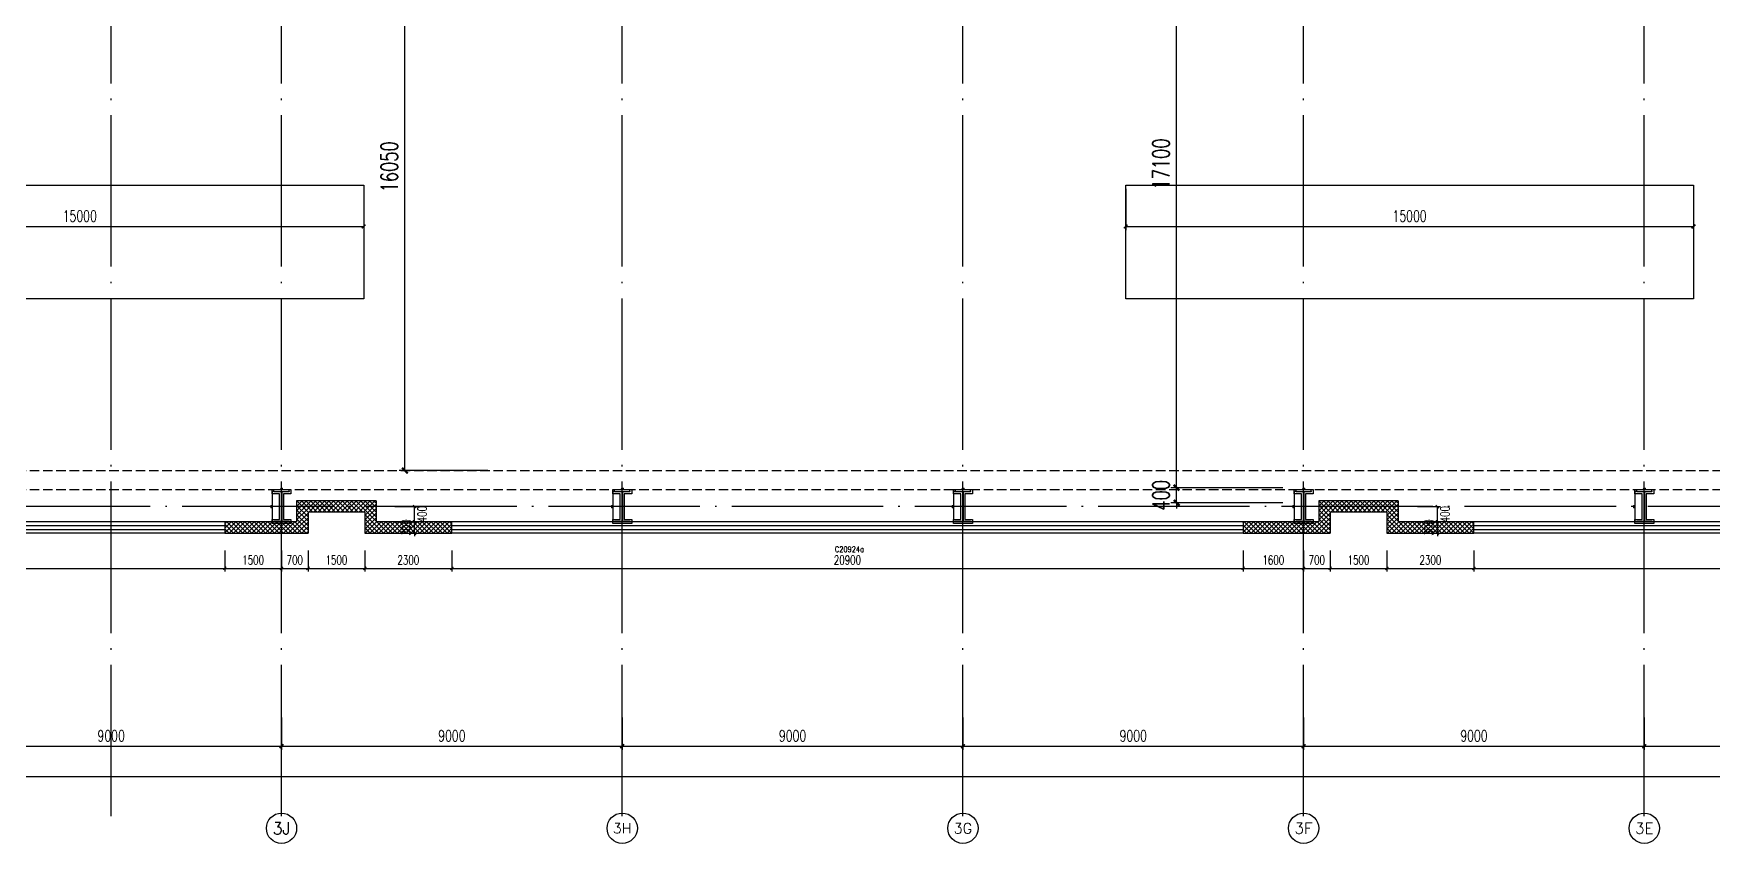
# Model space of a CAD drawing. Extents: x -1313754 to 847533, y 489853 to 941203.
# Drawn here: x -707404 to -663054, y 540024 to 561415 of the extents above; entities that cross this region are included whole.
import ezdxf
from ezdxf.enums import TextEntityAlignment as Align

# ---------------------------------------------------------------- set-up
doc = ezdxf.new("R2010")
doc.units = 0
doc.header["$LTSCALE"] = 1000
doc.header["$MEASUREMENT"] = 0
doc.linetypes.add('DASH', pattern=[0.35, 0.25, -0.1])
doc.linetypes.add('DOTE', pattern=[2.42, 2, -0.2, 0.02, -0.2])
doc.layers.get('Defpoints').update_dxf_attribs({"color": 210})
for name, color, linetype in [('A-AXIS-D', 1, 'Continuous'), ('A-AXIS-DOTE', 14, 'DOTE'), ('A-AXIS-DP', 126, 'Continuous'), ('A-HATCH-2', 251, 'Continuous'), ('A-SFCE', 30, 'Continuous'), ('A-WINDOW', 140, 'Continuous'), ('AS-COLN', 6, 'Continuous'), ('AS-WALL', 40, 'Continuous'), ('PUB_HATCH', 8, 'Continuous'), ('PUB_TEXT', 7, 'Continuous'), ('建-窗', 4, 'Continuous'), ('建-门窗编号', 7, 'Continuous')]:
    doc.layers.add(name, color=color, linetype=linetype)
doc.styles.add('_TCH_AXIS', font='COMPLEX', dxfattribs={"bigfont": 'GBCBIG'})
doc.styles.add('_TCH_DIM_T3', font='SIMPLEX', dxfattribs={"width": 0.705882, "bigfont": 'GBCBIG'})
doc.styles.add('A-WIN-LABEL', font='SIMPLEX', dxfattribs={"bigfont": 'GBCBIG'})
doc.dimstyles.new('_TCH_ARCH&&10', dxfattribs={"dimtxt": 29.75, "dimasz": 10, "dimexe": 10, "dimexo": 10, "dimgap": 12.625, "dimtad": 1, "dimdec": 0, "dimzin": 0, "dimdsep": 46, "dimtxsty": '_TCH_DIM_T3', "dimblk": 'ARCHTICK', "dimcen": 0.09, "dimclrt": 7, "dimazin": 2, "dimtfac": 1, "dimtdec": 0, "dimtix": 1, "dimtmove": 2, "dimatfit": 3, "dimfxl": 0, "dimtolj": 1, "dimtzin": 0, "dimarcsym": 0})
doc.dimstyles.new('_TCH_ARCH&&100', dxfattribs={"dimtxt": 297.5, "dimasz": 100, "dimexe": 100, "dimexo": 100, "dimgap": 126.25, "dimtad": 1, "dimdec": 0, "dimzin": 0, "dimdsep": 46, "dimtxsty": '_TCH_DIM_T3', "dimblk": 'ARCHTICK', "dimcen": 0.09, "dimclrt": 7, "dimazin": 2, "dimtfac": 1, "dimtdec": 0, "dimtix": 1, "dimtmove": 2, "dimatfit": 3, "dimfxl": 0, "dimtolj": 1, "dimtzin": 0, "dimarcsym": 0})
doc.dimstyles.new('_TCH_ARCH&&150', dxfattribs={"dimtxt": 446.25, "dimasz": 150, "dimexe": 150, "dimexo": 150, "dimgap": 189.375, "dimtad": 1, "dimdec": 0, "dimzin": 0, "dimdsep": 46, "dimtxsty": '_TCH_DIM_T3', "dimblk": 'ARCHTICK', "dimcen": 0.09, "dimclrt": 7, "dimazin": 2, "dimtfac": 1, "dimtdec": 0, "dimtix": 1, "dimtmove": 2, "dimatfit": 3, "dimfxl": 0, "dimtolj": 1, "dimtzin": 0, "dimarcsym": 0})
doc.dimstyles.new('_TCH_ARCH&&80', dxfattribs={"dimtxt": 238, "dimasz": 80, "dimexe": 80, "dimexo": 80, "dimgap": 101, "dimtad": 1, "dimdec": 0, "dimzin": 0, "dimdsep": 46, "dimtxsty": '_TCH_DIM_T3', "dimblk": 'ARCHTICK', "dimcen": 0.09, "dimclrt": 7, "dimazin": 2, "dimtfac": 1, "dimtdec": 0, "dimtix": 1, "dimtmove": 2, "dimatfit": 3, "dimfxl": 0, "dimtolj": 1, "dimtzin": 0, "dimarcsym": 0})
pattern_1 = [(45, (60, 0), (-60.000061, 60.000061), []), (135, (60, 0), (-60.000061, -60.000061), [])]

# ---------------------------------------------------------------- blocks, each defined once
blk = doc.blocks.new('_ArchTick')
at = {"color": 0, "linetype": 'ByBlock', "const_width": 0.4}
blk.add_lwpolyline([(-0.5, -0.5), (0.5, 0.5)], dxfattribs=at)
blk = doc.blocks.new('*D1274')
at = {"layer": 'A-AXIS-D', "color": 0, "lineweight": -2}
for p, q in [((10882, -261470), (10882, -262328)), ((19882, -261470), (19882, -262328)), ((10882, -262228), (19882, -262228))]:
    blk.add_line(p, q, dxfattribs=at)
at = {"layer": 'Defpoints', "color": 0}
for p in [(10882, -261370), (19882, -261370), (19882, -262228)]:
    blk.add_point(p, dxfattribs=at)
at = {"layer": 'A-AXIS-D', "color": 0, "lineweight": -2, "xscale": 100, "yscale": 100, "zscale": 100, "rotation": 180}
blk.add_blockref('_ArchTick', (10882, -262228), dxfattribs=at)
at = {"layer": 'A-AXIS-D', "color": 0, "lineweight": -2, "xscale": 100, "yscale": 100, "zscale": 100}
blk.add_blockref('_ArchTick', (19882, -262228), dxfattribs=at)
at = {"layer": 'A-AXIS-D', "color": 7, "insert": (15382, -261953), "char_height": 297.5, "attachment_point": 5, "style": '_TCH_DIM_T3'}
blk.add_mtext('\\A1;9000', dxfattribs=at)
blk = doc.blocks.new('*D1275')
at = {"layer": 'A-AXIS-D', "color": 0, "lineweight": -2}
for p, q in [((19882, -261470), (19882, -262328)), ((28882, -261470), (28882, -262328)), ((19882, -262228), (28882, -262228))]:
    blk.add_line(p, q, dxfattribs=at)
at = {"layer": 'Defpoints', "color": 0}
for p in [(19882, -261370), (28882, -261370), (28882, -262228)]:
    blk.add_point(p, dxfattribs=at)
at = {"layer": 'A-AXIS-D', "color": 0, "lineweight": -2, "xscale": 100, "yscale": 100, "zscale": 100, "rotation": 180}
blk.add_blockref('_ArchTick', (19882, -262228), dxfattribs=at)
at = {"layer": 'A-AXIS-D', "color": 0, "lineweight": -2, "xscale": 100, "yscale": 100, "zscale": 100}
blk.add_blockref('_ArchTick', (28882, -262228), dxfattribs=at)
at = {"layer": 'A-AXIS-D', "color": 7, "insert": (24382, -261953), "char_height": 297.5, "attachment_point": 5, "style": '_TCH_DIM_T3'}
blk.add_mtext('\\A1;9000', dxfattribs=at)
blk = doc.blocks.new('*D1276')
at = {"layer": 'A-AXIS-D', "color": 0, "lineweight": -2}
for p, q in [((28882, -261470), (28882, -262328)), ((37882, -261470), (37882, -262328)), ((28882, -262228), (37882, -262228))]:
    blk.add_line(p, q, dxfattribs=at)
at = {"layer": 'Defpoints', "color": 0}
for p in [(28882, -261370), (37882, -261370), (37882, -262228)]:
    blk.add_point(p, dxfattribs=at)
at = {"layer": 'A-AXIS-D', "color": 0, "lineweight": -2, "xscale": 100, "yscale": 100, "zscale": 100, "rotation": 180}
blk.add_blockref('_ArchTick', (28882, -262228), dxfattribs=at)
at = {"layer": 'A-AXIS-D', "color": 0, "lineweight": -2, "xscale": 100, "yscale": 100, "zscale": 100}
blk.add_blockref('_ArchTick', (37882, -262228), dxfattribs=at)
at = {"layer": 'A-AXIS-D', "color": 7, "insert": (33382, -261953), "char_height": 297.5, "attachment_point": 5, "style": '_TCH_DIM_T3'}
blk.add_mtext('\\A1;9000', dxfattribs=at)
blk = doc.blocks.new('*D1277')
at = {"layer": 'A-AXIS-D', "color": 0, "lineweight": -2}
for p, q in [((37882, -261470), (37882, -262328)), ((46882, -261470), (46882, -262328)), ((37882, -262228), (46882, -262228))]:
    blk.add_line(p, q, dxfattribs=at)
at = {"layer": 'Defpoints', "color": 0}
for p in [(37882, -261370), (46882, -261370), (46882, -262228)]:
    blk.add_point(p, dxfattribs=at)
at = {"layer": 'A-AXIS-D', "color": 0, "lineweight": -2, "xscale": 100, "yscale": 100, "zscale": 100, "rotation": 180}
blk.add_blockref('_ArchTick', (37882, -262228), dxfattribs=at)
at = {"layer": 'A-AXIS-D', "color": 0, "lineweight": -2, "xscale": 100, "yscale": 100, "zscale": 100}
blk.add_blockref('_ArchTick', (46882, -262228), dxfattribs=at)
at = {"layer": 'A-AXIS-D', "color": 7, "insert": (42382, -261953), "char_height": 297.5, "attachment_point": 5, "style": '_TCH_DIM_T3'}
blk.add_mtext('\\A1;9000', dxfattribs=at)
blk = doc.blocks.new('*D1278')
at = {"layer": 'A-AXIS-D', "color": 0, "lineweight": -2}
for p, q in [((46882, -261470), (46882, -262328)), ((55882, -261470), (55882, -262328)), ((46882, -262228), (55882, -262228))]:
    blk.add_line(p, q, dxfattribs=at)
at = {"layer": 'Defpoints', "color": 0}
for p in [(46882, -261370), (55882, -261370), (55882, -262228)]:
    blk.add_point(p, dxfattribs=at)
at = {"layer": 'A-AXIS-D', "color": 0, "lineweight": -2, "xscale": 100, "yscale": 100, "zscale": 100, "rotation": 180}
blk.add_blockref('_ArchTick', (46882, -262228), dxfattribs=at)
at = {"layer": 'A-AXIS-D', "color": 0, "lineweight": -2, "xscale": 100, "yscale": 100, "zscale": 100}
blk.add_blockref('_ArchTick', (55882, -262228), dxfattribs=at)
at = {"layer": 'A-AXIS-D', "color": 7, "insert": (51382, -261953), "char_height": 297.5, "attachment_point": 5, "style": '_TCH_DIM_T3'}
blk.add_mtext('\\A1;9000', dxfattribs=at)
blk = doc.blocks.new('*D1279')
at = {"layer": 'A-AXIS-D', "color": 0, "lineweight": -2}
for p, q in [((55882, -261470), (55882, -262328)), ((64882, -261470), (64882, -262328)), ((55882, -262228), (64882, -262228))]:
    blk.add_line(p, q, dxfattribs=at)
at = {"layer": 'Defpoints', "color": 0}
for p in [(55882, -261370), (64882, -261370), (64882, -262228)]:
    blk.add_point(p, dxfattribs=at)
at = {"layer": 'A-AXIS-D', "color": 0, "lineweight": -2, "xscale": 100, "yscale": 100, "zscale": 100, "rotation": 180}
blk.add_blockref('_ArchTick', (55882, -262228), dxfattribs=at)
at = {"layer": 'A-AXIS-D', "color": 0, "lineweight": -2, "xscale": 100, "yscale": 100, "zscale": 100}
blk.add_blockref('_ArchTick', (64882, -262228), dxfattribs=at)
at = {"layer": 'A-AXIS-D', "color": 7, "insert": (60382, -261953), "char_height": 297.5, "attachment_point": 5, "style": '_TCH_DIM_T3'}
blk.add_mtext('\\A1;9000', dxfattribs=at)
blk = doc.blocks.new('*D1408')
at = {"layer": 'A-AXIS-D', "color": 0, "lineweight": -2}
for p, q in [((-93018, -261570), (-93018, -263128)), ((92682, -261570), (92682, -263128)), ((-93018, -263028), (92682, -263028))]:
    blk.add_line(p, q, dxfattribs=at)
at = {"layer": 'Defpoints', "color": 0}
for p in [(-93018, -261470), (92682, -261470), (92682, -263028)]:
    blk.add_point(p, dxfattribs=at)
at = {"layer": 'A-AXIS-D', "color": 0, "lineweight": -2, "xscale": 100, "yscale": 100, "zscale": 100, "rotation": 180}
blk.add_blockref('_ArchTick', (-93018, -263028), dxfattribs=at)
at = {"layer": 'A-AXIS-D', "color": 0, "lineweight": -2, "xscale": 100, "yscale": 100, "zscale": 100}
blk.add_blockref('_ArchTick', (92682, -263028), dxfattribs=at)
at = {"layer": 'A-AXIS-D', "color": 7, "insert": (-168, -262753), "char_height": 297.5, "attachment_point": 5, "style": '_TCH_DIM_T3'}
blk.add_mtext('\\A1;185700', dxfattribs=at)
blk = doc.blocks.new('*D1780')
at = {"layer": 'A-WINDOW', "color": 0, "lineweight": -2}
for p, q in [((-174404, 566520), (-177359, 566520)), ((-177209, 549420), (-177209, 566520)), ((-174404, 549420), (-177359, 549420))]:
    blk.add_line(p, q, dxfattribs=at)
at = {"layer": 'Defpoints', "color": 0}
for p in [(-177209, 566520), (-174254, 566520), (-174254, 549420)]:
    blk.add_point(p, dxfattribs=at)
at = {"layer": 'A-WINDOW', "color": 0, "lineweight": -2, "xscale": 150, "yscale": 150, "zscale": 150}
for p, rotation in [((-177209, 566520), 90), ((-177209, 549420), 270)]:
    blk.add_blockref('_ArchTick', p, dxfattribs=dict(at, rotation=rotation))
at = {"layer": 'A-WINDOW', "color": 7, "insert": (-177621, 557970), "char_height": 446.2, "attachment_point": 5, "rotation": 90, "style": '_TCH_DIM_T3'}
blk.add_mtext('\\A1;17100', dxfattribs=at)
blk = doc.blocks.new('*D1781')
at = {"layer": 'A-WINDOW', "color": 0, "lineweight": -2}
for p, q in [((-177209, 549420), (-177209, 549570)), ((-174404, 549420), (-177359, 549420)), ((-177209, 549020), (-177209, 549420)), ((-174404, 549020), (-177359, 549020)), ((-177209, 549020), (-177209, 548870))]:
    blk.add_line(p, q, dxfattribs=at)
at = {"layer": 'Defpoints', "color": 0}
for p in [(-177209, 549420), (-174254, 549420), (-174254, 549020)]:
    blk.add_point(p, dxfattribs=at)
at = {"layer": 'A-WINDOW', "color": 0, "lineweight": -2, "xscale": 150, "yscale": 150, "zscale": 150}
for p, rotation in [((-177209, 549420), 270), ((-177209, 549020), 90)]:
    blk.add_blockref('_ArchTick', p, dxfattribs=dict(at, rotation=rotation))
at = {"layer": 'A-WINDOW', "color": 7, "insert": (-177621, 549220), "char_height": 446.2, "attachment_point": 5, "rotation": 90, "style": '_TCH_DIM_T3'}
blk.add_mtext('\\A1;400', dxfattribs=at)
blk = doc.blocks.new('*D1791')
at = {"layer": 'A-WINDOW', "color": 0, "lineweight": -2}
for p, q in [((-195400, 565920), (-197744, 565920)), ((-197594, 549870), (-197594, 565920)), ((-195400, 549870), (-197744, 549870))]:
    blk.add_line(p, q, dxfattribs=at)
at = {"layer": 'Defpoints', "color": 0}
for p in [(-197594, 565920), (-195250, 565920), (-195250, 549870)]:
    blk.add_point(p, dxfattribs=at)
at = {"layer": 'A-WINDOW', "color": 0, "lineweight": -2, "xscale": 150, "yscale": 150, "zscale": 150}
for p, rotation in [((-197594, 565920), 90), ((-197594, 549870), 270)]:
    blk.add_blockref('_ArchTick', p, dxfattribs=dict(at, rotation=rotation))
at = {"layer": 'A-WINDOW', "color": 7, "insert": (-198006, 557895), "char_height": 446.2, "attachment_point": 5, "rotation": 90, "style": '_TCH_DIM_T3'}
blk.add_mtext('\\A1;16050', dxfattribs=at)
blk = doc.blocks.new('*D1767')
at = {"layer": 'A-AXIS-DP', "color": 0, "lineweight": -2}
for p, q in [((-165054, 621030), (-165054, 621079)), ((-165054, 621069), (-164654, 621069)), ((-164654, 621030), (-164654, 621079))]:
    blk.add_line(p, q, dxfattribs=at)
at = {"layer": 'Defpoints', "color": 0}
for p in [(-165054, 621020), (-164654, 621069), (-164654, 621020)]:
    blk.add_point(p, dxfattribs=at)
at = {"layer": 'A-AXIS-DP', "color": 0, "lineweight": -2, "xscale": 10, "yscale": 10, "zscale": 10, "rotation": 180}
blk.add_blockref('_ArchTick', (-165054, 621069), dxfattribs=at)
at = {"layer": 'A-AXIS-DP', "color": 0, "lineweight": -2, "xscale": 10, "yscale": 10, "zscale": 10}
blk.add_blockref('_ArchTick', (-164654, 621069), dxfattribs=at)
at = {"layer": 'A-AXIS-DP', "color": 7, "insert": (-164854, 621096), "char_height": 29.8, "attachment_point": 5, "style": '_TCH_DIM_T3'}
blk.add_mtext('\\A1;400', dxfattribs=at)
blk = doc.blocks.new('*D1768')
at = {"layer": 'A-AXIS-DP', "color": 0, "lineweight": -2}
for p, q in [((-165064, 621020), (-165105, 621020)), ((-165095, 620220), (-165095, 621020)), ((-165064, 620220), (-165105, 620220))]:
    blk.add_line(p, q, dxfattribs=at)
at = {"layer": 'Defpoints', "color": 0}
for p in [(-165095, 621020), (-165054, 621020), (-165054, 620220)]:
    blk.add_point(p, dxfattribs=at)
at = {"layer": 'A-AXIS-DP', "color": 0, "lineweight": -2, "xscale": 10, "yscale": 10, "zscale": 10}
for p, rotation in [((-165095, 621020), 90), ((-165095, 620220), 270)]:
    blk.add_blockref('_ArchTick', p, dxfattribs=dict(at, rotation=rotation))
at = {"layer": 'A-AXIS-DP', "color": 7, "insert": (-165123, 620620), "char_height": 29.8, "attachment_point": 5, "rotation": 90, "style": '_TCH_DIM_T3'}
blk.add_mtext('\\A1;800', dxfattribs=at)
blk = doc.blocks.new('*D2321')
at = {"layer": 'A-AXIS-DP', "color": 0, "lineweight": -2}
for p, q in [((-144054, 715580), (-144054, 714490)), ((-129054, 715580), (-129054, 714490)), ((-144054, 714590), (-129054, 714590))]:
    blk.add_line(p, q, dxfattribs=at)
at = {"layer": 'Defpoints', "color": 0}
for p in [(-144054, 715680), (-129054, 715680), (-129054, 714590)]:
    blk.add_point(p, dxfattribs=at)
at = {"layer": 'A-AXIS-DP', "color": 0, "lineweight": -2, "xscale": 100, "yscale": 100, "zscale": 100, "rotation": 180}
blk.add_blockref('_ArchTick', (-144054, 714590), dxfattribs=at)
at = {"layer": 'A-AXIS-DP', "color": 0, "lineweight": -2, "xscale": 100, "yscale": 100, "zscale": 100}
blk.add_blockref('_ArchTick', (-129054, 714590), dxfattribs=at)
at = {"layer": 'A-AXIS-DP', "color": 7, "insert": (-136554, 714865), "char_height": 297.5, "attachment_point": 5, "style": '_TCH_DIM_T3'}
blk.add_mtext('\\A1;15000', dxfattribs=at)
blk = doc.blocks.new('*D323')
at = {"layer": 'A-AXIS-DP', "color": 0, "lineweight": -2}
for p, q in [((-670844, 548520), (-670240, 548520)), ((-670844, 548220), (-670240, 548220)), ((-670320, 548520), (-670320, 548600)), ((-670320, 548220), (-670320, 548520)), ((-670320, 548220), (-670320, 548140))]:
    blk.add_line(p, q, dxfattribs=at)
at = {"layer": 'Defpoints', "color": 0}
for p in [(-670924, 548520), (-670924, 548220), (-670320, 548520)]:
    blk.add_point(p, dxfattribs=at)
at = {"layer": 'A-AXIS-DP', "color": 0, "lineweight": -2, "xscale": 80, "yscale": 80, "zscale": 80}
for p, rotation in [((-670320, 548520), 270), ((-670320, 548220), 90)]:
    blk.add_blockref('_ArchTick', p, dxfattribs=dict(at, rotation=rotation))
at = {"layer": 'A-AXIS-DP', "color": 7, "insert": (-670540, 548370), "char_height": 238, "attachment_point": 5, "rotation": 90, "style": '_TCH_DIM_T3'}
blk.add_mtext('\\A1;300', dxfattribs=at)
blk = doc.blocks.new('*D324')
at = {"layer": 'A-AXIS-DP', "color": 0, "lineweight": -2}
for p, q in [((-670844, 548920), (-670240, 548920)), ((-670320, 548520), (-670320, 548920)), ((-670844, 548520), (-670240, 548520))]:
    blk.add_line(p, q, dxfattribs=at)
at = {"layer": 'Defpoints', "color": 0}
for p in [(-670924, 548920), (-670320, 548920), (-670924, 548520)]:
    blk.add_point(p, dxfattribs=at)
at = {"layer": 'A-AXIS-DP', "color": 0, "lineweight": -2, "xscale": 80, "yscale": 80, "zscale": 80}
for p, rotation in [((-670320, 548920), 90), ((-670320, 548520), 270)]:
    blk.add_blockref('_ArchTick', p, dxfattribs=dict(at, rotation=rotation))
at = {"layer": 'A-AXIS-DP', "color": 7, "insert": (-670120, 548720), "char_height": 238, "attachment_point": 5, "rotation": 90, "style": '_TCH_DIM_T3'}
blk.add_mtext('\\A1;400', dxfattribs=at)
blk = doc.blocks.new('*D325')
at = {"layer": 'A-AXIS-DP', "color": 0, "lineweight": -2}
for p, q in [((-697864, 548520), (-697260, 548520)), ((-697864, 548220), (-697260, 548220)), ((-697340, 548520), (-697340, 548600)), ((-697340, 548220), (-697340, 548520)), ((-697340, 548220), (-697340, 548140))]:
    blk.add_line(p, q, dxfattribs=at)
at = {"layer": 'Defpoints', "color": 0}
for p in [(-697944, 548520), (-697944, 548220), (-697340, 548520)]:
    blk.add_point(p, dxfattribs=at)
at = {"layer": 'A-AXIS-DP', "color": 0, "lineweight": -2, "xscale": 80, "yscale": 80, "zscale": 80}
for p, rotation in [((-697340, 548520), 270), ((-697340, 548220), 90)]:
    blk.add_blockref('_ArchTick', p, dxfattribs=dict(at, rotation=rotation))
at = {"layer": 'A-AXIS-DP', "color": 7, "insert": (-697560, 548370), "char_height": 238, "attachment_point": 5, "rotation": 90, "style": '_TCH_DIM_T3'}
blk.add_mtext('\\A1;300', dxfattribs=at)
blk = doc.blocks.new('*D326')
at = {"layer": 'A-AXIS-DP', "color": 0, "lineweight": -2}
for p, q in [((-697864, 548920), (-697260, 548920)), ((-697340, 548520), (-697340, 548920)), ((-697864, 548520), (-697260, 548520))]:
    blk.add_line(p, q, dxfattribs=at)
at = {"layer": 'Defpoints', "color": 0}
for p in [(-697944, 548920), (-697340, 548920), (-697944, 548520)]:
    blk.add_point(p, dxfattribs=at)
at = {"layer": 'A-AXIS-DP', "color": 0, "lineweight": -2, "xscale": 80, "yscale": 80, "zscale": 80}
for p, rotation in [((-697340, 548920), 90), ((-697340, 548520), 270)]:
    blk.add_blockref('_ArchTick', p, dxfattribs=dict(at, rotation=rotation))
at = {"layer": 'A-AXIS-DP', "color": 7, "insert": (-697140, 548720), "char_height": 238, "attachment_point": 5, "rotation": 90, "style": '_TCH_DIM_T3'}
blk.add_mtext('\\A1;400', dxfattribs=at)
blk = doc.blocks.new('*D402')
at = {"layer": 'A-AXIS-DP', "color": 0, "lineweight": -2}
for p, q in [((-723354, 547760), (-723354, 547210)), ((-702354, 547760), (-702354, 547210)), ((-723354, 547290), (-702354, 547290))]:
    blk.add_line(p, q, dxfattribs=at)
at = {"layer": 'Defpoints', "color": 0}
for p in [(-723354, 547840), (-702354, 547840), (-702354, 547290)]:
    blk.add_point(p, dxfattribs=at)
at = {"layer": 'A-AXIS-DP', "color": 0, "lineweight": -2, "xscale": 80, "yscale": 80, "zscale": 80, "rotation": 180}
blk.add_blockref('_ArchTick', (-723354, 547290), dxfattribs=at)
at = {"layer": 'A-AXIS-DP', "color": 0, "lineweight": -2, "xscale": 80, "yscale": 80, "zscale": 80}
blk.add_blockref('_ArchTick', (-702354, 547290), dxfattribs=at)
at = {"layer": 'A-AXIS-DP', "color": 7, "insert": (-712854, 547510), "char_height": 238, "attachment_point": 5, "style": '_TCH_DIM_T3'}
blk.add_mtext('\\A1;21000', dxfattribs=at)
blk = doc.blocks.new('*D403')
at = {"layer": 'A-AXIS-DP', "color": 0, "lineweight": -2}
for p, q in [((-702354, 547760), (-702354, 547210)), ((-700854, 547760), (-700854, 547210)), ((-702354, 547290), (-700854, 547290))]:
    blk.add_line(p, q, dxfattribs=at)
at = {"layer": 'Defpoints', "color": 0}
for p in [(-702354, 547840), (-700854, 547840), (-700854, 547290)]:
    blk.add_point(p, dxfattribs=at)
at = {"layer": 'A-AXIS-DP', "color": 0, "lineweight": -2, "xscale": 80, "yscale": 80, "zscale": 80, "rotation": 180}
blk.add_blockref('_ArchTick', (-702354, 547290), dxfattribs=at)
at = {"layer": 'A-AXIS-DP', "color": 0, "lineweight": -2, "xscale": 80, "yscale": 80, "zscale": 80}
blk.add_blockref('_ArchTick', (-700854, 547290), dxfattribs=at)
at = {"layer": 'A-AXIS-DP', "color": 7, "insert": (-701604, 547510), "char_height": 238, "attachment_point": 5, "style": '_TCH_DIM_T3'}
blk.add_mtext('\\A1;1500', dxfattribs=at)
blk = doc.blocks.new('*D404')
at = {"layer": 'A-AXIS-DP', "color": 0, "lineweight": -2}
for p, q in [((-700854, 547760), (-700854, 547210)), ((-700154, 547760), (-700154, 547210)), ((-700854, 547290), (-700154, 547290))]:
    blk.add_line(p, q, dxfattribs=at)
at = {"layer": 'Defpoints', "color": 0}
for p in [(-700854, 547840), (-700154, 547840), (-700154, 547290)]:
    blk.add_point(p, dxfattribs=at)
at = {"layer": 'A-AXIS-DP', "color": 0, "lineweight": -2, "xscale": 80, "yscale": 80, "zscale": 80, "rotation": 180}
blk.add_blockref('_ArchTick', (-700854, 547290), dxfattribs=at)
at = {"layer": 'A-AXIS-DP', "color": 0, "lineweight": -2, "xscale": 80, "yscale": 80, "zscale": 80}
blk.add_blockref('_ArchTick', (-700154, 547290), dxfattribs=at)
at = {"layer": 'A-AXIS-DP', "color": 7, "insert": (-700504, 547510), "char_height": 238, "attachment_point": 5, "style": '_TCH_DIM_T3'}
blk.add_mtext('\\A1;700', dxfattribs=at)
blk = doc.blocks.new('*D405')
at = {"layer": 'A-AXIS-DP', "color": 0, "lineweight": -2}
for p, q in [((-700154, 547760), (-700154, 547210)), ((-698654, 547760), (-698654, 547210)), ((-700154, 547290), (-698654, 547290))]:
    blk.add_line(p, q, dxfattribs=at)
at = {"layer": 'Defpoints', "color": 0}
for p in [(-700154, 547840), (-698654, 547840), (-698654, 547290)]:
    blk.add_point(p, dxfattribs=at)
at = {"layer": 'A-AXIS-DP', "color": 0, "lineweight": -2, "xscale": 80, "yscale": 80, "zscale": 80, "rotation": 180}
blk.add_blockref('_ArchTick', (-700154, 547290), dxfattribs=at)
at = {"layer": 'A-AXIS-DP', "color": 0, "lineweight": -2, "xscale": 80, "yscale": 80, "zscale": 80}
blk.add_blockref('_ArchTick', (-698654, 547290), dxfattribs=at)
at = {"layer": 'A-AXIS-DP', "color": 7, "insert": (-699404, 547510), "char_height": 238, "attachment_point": 5, "style": '_TCH_DIM_T3'}
blk.add_mtext('\\A1;1500', dxfattribs=at)
blk = doc.blocks.new('*D406')
at = {"layer": 'A-AXIS-DP', "color": 0, "lineweight": -2}
for p, q in [((-698654, 547760), (-698654, 547210)), ((-696354, 547760), (-696354, 547210)), ((-698654, 547290), (-696354, 547290))]:
    blk.add_line(p, q, dxfattribs=at)
at = {"layer": 'Defpoints', "color": 0}
for p in [(-698654, 547840), (-696354, 547840), (-696354, 547290)]:
    blk.add_point(p, dxfattribs=at)
at = {"layer": 'A-AXIS-DP', "color": 0, "lineweight": -2, "xscale": 80, "yscale": 80, "zscale": 80, "rotation": 180}
blk.add_blockref('_ArchTick', (-698654, 547290), dxfattribs=at)
at = {"layer": 'A-AXIS-DP', "color": 0, "lineweight": -2, "xscale": 80, "yscale": 80, "zscale": 80}
blk.add_blockref('_ArchTick', (-696354, 547290), dxfattribs=at)
at = {"layer": 'A-AXIS-DP', "color": 7, "insert": (-697504, 547510), "char_height": 238, "attachment_point": 5, "style": '_TCH_DIM_T3'}
blk.add_mtext('\\A1;2300', dxfattribs=at)
blk = doc.blocks.new('*D407')
at = {"layer": 'A-AXIS-DP', "color": 0, "lineweight": -2}
for p, q in [((-696354, 547760), (-696354, 547210)), ((-675454, 547760), (-675454, 547210)), ((-696354, 547290), (-675454, 547290))]:
    blk.add_line(p, q, dxfattribs=at)
at = {"layer": 'Defpoints', "color": 0}
for p in [(-696354, 547840), (-675454, 547840), (-675454, 547290)]:
    blk.add_point(p, dxfattribs=at)
at = {"layer": 'A-AXIS-DP', "color": 0, "lineweight": -2, "xscale": 80, "yscale": 80, "zscale": 80, "rotation": 180}
blk.add_blockref('_ArchTick', (-696354, 547290), dxfattribs=at)
at = {"layer": 'A-AXIS-DP', "color": 0, "lineweight": -2, "xscale": 80, "yscale": 80, "zscale": 80}
blk.add_blockref('_ArchTick', (-675454, 547290), dxfattribs=at)
at = {"layer": 'A-AXIS-DP', "color": 7, "insert": (-685904, 547510), "char_height": 238, "attachment_point": 5, "style": '_TCH_DIM_T3'}
blk.add_mtext('\\A1;20900', dxfattribs=at)
blk = doc.blocks.new('*D408')
at = {"layer": 'A-AXIS-DP', "color": 0, "lineweight": -2}
for p, q in [((-675454, 547760), (-675454, 547210)), ((-673854, 547760), (-673854, 547210)), ((-675454, 547290), (-673854, 547290))]:
    blk.add_line(p, q, dxfattribs=at)
at = {"layer": 'Defpoints', "color": 0}
for p in [(-675454, 547840), (-673854, 547840), (-673854, 547290)]:
    blk.add_point(p, dxfattribs=at)
at = {"layer": 'A-AXIS-DP', "color": 0, "lineweight": -2, "xscale": 80, "yscale": 80, "zscale": 80, "rotation": 180}
blk.add_blockref('_ArchTick', (-675454, 547290), dxfattribs=at)
at = {"layer": 'A-AXIS-DP', "color": 0, "lineweight": -2, "xscale": 80, "yscale": 80, "zscale": 80}
blk.add_blockref('_ArchTick', (-673854, 547290), dxfattribs=at)
at = {"layer": 'A-AXIS-DP', "color": 7, "insert": (-674654, 547510), "char_height": 238, "attachment_point": 5, "style": '_TCH_DIM_T3'}
blk.add_mtext('\\A1;1600', dxfattribs=at)
blk = doc.blocks.new('*D409')
at = {"layer": 'A-AXIS-DP', "color": 0, "lineweight": -2}
for p, q in [((-673854, 547760), (-673854, 547210)), ((-673154, 547760), (-673154, 547210)), ((-673854, 547290), (-673154, 547290))]:
    blk.add_line(p, q, dxfattribs=at)
at = {"layer": 'Defpoints', "color": 0}
for p in [(-673854, 547840), (-673154, 547840), (-673154, 547290)]:
    blk.add_point(p, dxfattribs=at)
at = {"layer": 'A-AXIS-DP', "color": 0, "lineweight": -2, "xscale": 80, "yscale": 80, "zscale": 80, "rotation": 180}
blk.add_blockref('_ArchTick', (-673854, 547290), dxfattribs=at)
at = {"layer": 'A-AXIS-DP', "color": 0, "lineweight": -2, "xscale": 80, "yscale": 80, "zscale": 80}
blk.add_blockref('_ArchTick', (-673154, 547290), dxfattribs=at)
at = {"layer": 'A-AXIS-DP', "color": 7, "insert": (-673504, 547510), "char_height": 238, "attachment_point": 5, "style": '_TCH_DIM_T3'}
blk.add_mtext('\\A1;700', dxfattribs=at)
blk = doc.blocks.new('*D410')
at = {"layer": 'A-AXIS-DP', "color": 0, "lineweight": -2}
for p, q in [((-673154, 547760), (-673154, 547210)), ((-671654, 547760), (-671654, 547210)), ((-673154, 547290), (-671654, 547290))]:
    blk.add_line(p, q, dxfattribs=at)
at = {"layer": 'Defpoints', "color": 0}
for p in [(-673154, 547840), (-671654, 547840), (-671654, 547290)]:
    blk.add_point(p, dxfattribs=at)
at = {"layer": 'A-AXIS-DP', "color": 0, "lineweight": -2, "xscale": 80, "yscale": 80, "zscale": 80, "rotation": 180}
blk.add_blockref('_ArchTick', (-673154, 547290), dxfattribs=at)
at = {"layer": 'A-AXIS-DP', "color": 0, "lineweight": -2, "xscale": 80, "yscale": 80, "zscale": 80}
blk.add_blockref('_ArchTick', (-671654, 547290), dxfattribs=at)
at = {"layer": 'A-AXIS-DP', "color": 7, "insert": (-672404, 547510), "char_height": 238, "attachment_point": 5, "style": '_TCH_DIM_T3'}
blk.add_mtext('\\A1;1500', dxfattribs=at)
blk = doc.blocks.new('*D411')
at = {"layer": 'A-AXIS-DP', "color": 0, "lineweight": -2}
for p, q in [((-671654, 547760), (-671654, 547210)), ((-669354, 547760), (-669354, 547210)), ((-671654, 547290), (-669354, 547290))]:
    blk.add_line(p, q, dxfattribs=at)
at = {"layer": 'Defpoints', "color": 0}
for p in [(-671654, 547840), (-669354, 547840), (-669354, 547290)]:
    blk.add_point(p, dxfattribs=at)
at = {"layer": 'A-AXIS-DP', "color": 0, "lineweight": -2, "xscale": 80, "yscale": 80, "zscale": 80, "rotation": 180}
blk.add_blockref('_ArchTick', (-671654, 547290), dxfattribs=at)
at = {"layer": 'A-AXIS-DP', "color": 0, "lineweight": -2, "xscale": 80, "yscale": 80, "zscale": 80}
blk.add_blockref('_ArchTick', (-669354, 547290), dxfattribs=at)
at = {"layer": 'A-AXIS-DP', "color": 7, "insert": (-670504, 547510), "char_height": 238, "attachment_point": 5, "style": '_TCH_DIM_T3'}
blk.add_mtext('\\A1;2300', dxfattribs=at)
blk = doc.blocks.new('*D412')
at = {"layer": 'A-AXIS-DP', "color": 0, "lineweight": -2}
for p, q in [((-669354, 547760), (-669354, 547210)), ((-648854, 547760), (-648854, 547210)), ((-669354, 547290), (-648854, 547290))]:
    blk.add_line(p, q, dxfattribs=at)
at = {"layer": 'Defpoints', "color": 0}
for p in [(-669354, 547840), (-648854, 547840), (-648854, 547290)]:
    blk.add_point(p, dxfattribs=at)
at = {"layer": 'A-AXIS-DP', "color": 0, "lineweight": -2, "xscale": 80, "yscale": 80, "zscale": 80, "rotation": 180}
blk.add_blockref('_ArchTick', (-669354, 547290), dxfattribs=at)
at = {"layer": 'A-AXIS-DP', "color": 0, "lineweight": -2, "xscale": 80, "yscale": 80, "zscale": 80}
blk.add_blockref('_ArchTick', (-648854, 547290), dxfattribs=at)
at = {"layer": 'A-AXIS-DP', "color": 7, "insert": (-659104, 547510), "char_height": 238, "attachment_point": 5, "style": '_TCH_DIM_T3'}
blk.add_mtext('\\A1;20500', dxfattribs=at)
blk = doc.blocks.new('WINDOW2DLIB$DYNSTYLE$00000005')
at = {"color": 0}
for points in [[(-0.5, 0.5), (-0.5, -0.5)], [(-0.5, 0.5), (0.5, 0.5)], [(0.5, -0.5), (0.5, 0.5)], [(0.5, 0.1667), (-0.5, 0.1667)], [(0.5, -0.1667), (-0.5, -0.1667)], [(-0.5, -0.5), (0.5, -0.5)]]:
    blk.add_lwpolyline(points, dxfattribs=at)
blk = doc.blocks.new('dote')
at = {"layer": 'A-AXIS-D'}
for centre in [(19882.2, -264396), (28882.2, -264396), (37882.2, -264396), (46882.2, -264396), (55882.2, -264396)]:
    blk.add_circle(centre, 400, dxfattribs=at)
at = {"layer": 'A-AXIS-DOTE', "ltscale": 2}
for p, q in [((15382.2, -264080), (15382.2, -167560.7)), ((19882.2, -264080), (19882.2, -167560.7)), ((28882.2, -264080), (28882.2, -167560.7)), ((37882.2, -264080), (37882.2, -167560.7)), ((46882.2, -264080), (46882.2, -167560.7)), ((55882.2, -264080), (55882.2, -167560.7)), ((98696.4, -255900), (-97273.6, -255900))]:
    blk.add_line(p, q, dxfattribs=at)
at = {"layer": 'PUB_TEXT', "style": '_TCH_AXIS'}
for s, height, p, p2 in [('3J', 321.14, (19652.8, -264556.6), (20111.6, -264556.6)), ('3H', 265.5, (28635.7, -264528.8), (29128.7, -264528.8)), ('3G', 276.42, (37638.7, -264534.2), (38125.7, -264534.2)), ('3F', 288.12, (46642.1, -264540.1), (47122.3, -264540.1)), ('3E', 288.12, (55642.1, -264540.1), (56122.3, -264540.1))]:
    blk.add_text(s, height=height, dxfattribs=at).set_placement(p, p2, align=Align.FIT)
at = {"layer": 'A-AXIS-D'}
for base, p1, p2, picture, middle in [((92682.2, -263027.8), (-93017.8, -261469.8), (92682.2, -261469.8), '*D1408', (-167.8, -262752.8)), ((19882.2, -262227.8), (10882.2, -261369.8), (19882.2, -261369.8), '*D1274', (15382.2, -261952.8)), ((28882.2, -262227.8), (19882.2, -261369.8), (28882.2, -261369.8), '*D1275', (24382.2, -261952.8)), ((37882.2, -262227.8), (28882.2, -261369.8), (37882.2, -261369.8), '*D1276', (33382.2, -261952.8)), ((46882.2, -262227.8), (37882.2, -261369.8), (46882.2, -261369.8), '*D1277', (42382.2, -261952.8)), ((55882.2, -262227.8), (46882.2, -261369.8), (55882.2, -261369.8), '*D1278', (51382.2, -261952.8)), ((64882.2, -262227.8), (55882.2, -261369.8), (64882.2, -261369.8), '*D1279', (60382.2, -261952.8))]:
    dim = blk.add_linear_dim(base=base, p1=p1, p2=p2, angle=0, dimstyle='_TCH_ARCH&&100', override={"dimgap": 0}, dxfattribs=at)
    dim.commit()
    dim.dimension.update_dxf_attribs({"geometry": picture, "text_midpoint": middle, "dimtype": 161})
blk = doc.blocks.new('4324324')
at = {"layer": 'A-HATCH-2', "linetype": 'DASH'}
for p, q in [((-312854.2, 549870), (-138054.2, 549870)), ((-312854.2, 549370), (-138054.2, 549370))]:
    blk.add_line(p, q, dxfattribs=at)
at = {"layer": 'A-WINDOW'}
for p1, p2, distance, picture, middle in [((-174254.2, 549420), (-174254.2, 566519.9), 2954.7, '*D1780', (-177621.3, 557970)), ((-195250, 549870), (-195250, 565919.9), 2343.8, '*D1791', (-198006.2, 557894.9)), ((-174254.2, 549020), (-174254.2, 549420), 2954.7, '*D1781', (-177621.3, 549220))]:
    dim = blk.add_aligned_dim(p1=p1, p2=p2, distance=distance, dimstyle='_TCH_ARCH&&150', dxfattribs=at)
    dim.commit()
    dim.dimension.update_dxf_attribs({"geometry": picture, "text_midpoint": middle})
blk = doc.blocks.new('w42343243')
at = {"layer": 'A-HATCH-2'}
blk.add_lwpolyline([(-165104.2, 621070), (-164604.2, 621070), (-164604.2, 620958), (-164800.2, 620958), (-164800.2, 620282), (-164604.2, 620282), (-164604.2, 620170), (-165104.2, 620170), (-165104.2, 620282), (-164908.2, 620282), (-164908.2, 620958), (-165104.2, 620958)], close=True, dxfattribs=at)
at = {"layer": 'AS-COLN', "color": 3}
blk.add_lwpolyline([(-165054.2, 621020), (-164654.2, 621020), (-164654.2, 621008), (-164850.2, 621008), (-164850.2, 620232), (-164654.2, 620232), (-164654.2, 620220), (-165054.2, 620220), (-165054.2, 620232), (-164858.2, 620232), (-164858.2, 621008), (-165054.2, 621008)], close=True, dxfattribs=at)
at = {"layer": 'A-AXIS-DP'}
for p1, p2, distance, picture, middle in [((-165054.2, 620220), (-165054.2, 621020), 41.2, '*D1768', (-165122.9, 620620)), ((-165054.2, 621020), (-164654.2, 621020), 48.8, '*D1767', (-164854.2, 621096.2))]:
    dim = blk.add_aligned_dim(p1=p1, p2=p2, distance=distance, dimstyle='_TCH_ARCH&&10', dxfattribs=at)
    dim.commit()
    dim.dimension.update_dxf_attribs({"geometry": picture, "text_midpoint": middle})
blk = doc.blocks.new('42343')
at = {"layer": 'A-WINDOW'}
for p in [(-36000, -71700), (-27000, -71700), (-18000, -71700), (-9000, -71700), (0, -71700)]:
    blk.add_blockref('w42343243', p, dxfattribs=at)
blk = doc.blocks.new('w42332')
at = {"layer": 'A-SFCE', "color": 5}
blk.add_lwpolyline([(-144054.2, 715680), (-129054.2, 715680), (-129054.2, 712680), (-144054.2, 712680)], close=True, dxfattribs=at)
at = {"layer": 'A-AXIS-DP', "color": 1}
dim = blk.add_aligned_dim(p1=(-144054.2, 715680), p2=(-129054.2, 715680), distance=-1090, dimstyle='_TCH_ARCH&&100', dxfattribs=at)
dim.commit()
dim.dimension.update_dxf_attribs({"geometry": '*D2321', "text_midpoint": (-136554.2, 714865)})
blk = doc.blocks.new('4234324333332222')
at = {"layer": 'A-SFCE'}
for p in [(-69630, -122680), (-34500, -122680)]:
    blk.add_blockref('w42332', p, dxfattribs=at)

msp = doc.modelspace()

# ---------------------------------------------------------------- hatches: boundary and pattern name
at = {"layer": 'PUB_HATCH'}
h = msp.add_hatch(dxfattribs=at)
h.set_pattern_fill('多孔材料', color=256, scale=30, style=0)
h.set_pattern_definition(pattern_1)
h.paths.add_polyline_path([(-698654.2, 548770), (-698354.2, 549070), (-700454.2, 549070), (-700154.2, 548770)])
h = msp.add_hatch(dxfattribs=at)
h.set_pattern_fill('多孔材料', color=256, scale=30, style=0)
h.set_pattern_definition(pattern_1)
h.paths.add_polyline_path([(-700154.2, 548770), (-700454.2, 549070), (-700454.2, 548520), (-700154.2, 548220)])
h = msp.add_hatch(dxfattribs=at)
h.set_pattern_fill('多孔材料', color=256, scale=30, style=0)
h.set_pattern_definition(pattern_1)
h.paths.add_polyline_path([(-698354.2, 549070), (-698654.2, 548770), (-698654.2, 548220), (-698354.2, 548520)])
h = msp.add_hatch(dxfattribs=at)
h.set_pattern_fill('多孔材料', color=256, scale=30, style=0)
h.set_pattern_definition(pattern_1)
h.paths.add_polyline_path([(-671654.2, 548770), (-671354.2, 549070), (-673454.2, 549070), (-673154.2, 548770)])
h = msp.add_hatch(dxfattribs=at)
h.set_pattern_fill('多孔材料', color=256, scale=30, style=0)
h.set_pattern_definition(pattern_1)
h.paths.add_polyline_path([(-673154.2, 548770), (-673454.2, 549070), (-673454.2, 548520), (-673154.2, 548220)])
h = msp.add_hatch(dxfattribs=at)
h.set_pattern_fill('多孔材料', color=256, scale=30, style=0)
h.set_pattern_definition(pattern_1)
h.paths.add_polyline_path([(-671354.2, 549070), (-671654.2, 548770), (-671654.2, 548520), (-671504.2, 548420), (-671354.2, 548520)])
h = msp.add_hatch(dxfattribs=at)
h.set_pattern_fill('多孔材料', color=256, scale=30, style=0)
h.set_pattern_definition(pattern_1)
h.paths.add_polyline_path([(-700454.2, 548520), (-702354.2, 548520), (-702354.2, 548220), (-700154.2, 548220)])
h = msp.add_hatch(dxfattribs=at)
h.set_pattern_fill('多孔材料', color=256, scale=30, style=0)
h.set_pattern_definition(pattern_1)
h.paths.add_polyline_path([(-698654.2, 548220), (-696354.2, 548220), (-696354.2, 548520), (-698354.2, 548520)])
h = msp.add_hatch(dxfattribs=at)
h.set_pattern_fill('多孔材料', color=256, scale=30, style=0)
h.set_pattern_definition(pattern_1)
h.paths.add_polyline_path([(-673454.2, 548520), (-675454.2, 548520), (-675454.2, 548220), (-673154.2, 548220)])
h = msp.add_hatch(dxfattribs=at)
h.set_pattern_fill('多孔材料', color=256, scale=30, style=0)
h.set_pattern_definition(pattern_1)
h.paths.add_polyline_path([(-671654.2, 548220), (-671504.2, 548220), (-671504.2, 548420), (-671654.2, 548520)])
h = msp.add_hatch(dxfattribs=at)
h.set_pattern_fill('多孔材料', color=256, scale=30, style=0)
h.set_pattern_definition(pattern_1)
h.paths.add_polyline_path([(-671504.2, 548220), (-669354.2, 548220), (-669354.2, 548520), (-671354.2, 548520), (-671504.2, 548420)])

# ---------------------------------------------------------------- linework, layer by layer
at = {"layer": 'AS-WALL'}
for p, q in [((-698354.2, 549070), (-700454.2, 549070)), ((-700454.2, 549070), (-700454.2, 548520)), ((-698354.2, 549070), (-698354.2, 548520)), ((-671354.2, 549070), (-673454.2, 549070)), ((-673454.2, 549070), (-673454.2, 548520)), ((-671354.2, 549070), (-671354.2, 548520)), ((-698654.2, 548770), (-700154.2, 548770)), ((-700154.2, 548770), (-700154.2, 548220)), ((-698654.2, 548770), (-698654.2, 548220)), ((-671654.2, 548770), (-673154.2, 548770)), ((-673154.2, 548770), (-673154.2, 548220)), ((-671654.2, 548770), (-671654.2, 548520)), ((-700454.2, 548520), (-702354.2, 548520)), ((-702354.2, 548520), (-702354.2, 548220)), ((-702354.2, 548220), (-700154.2, 548220)), ((-698654.2, 548220), (-696354.2, 548220)), ((-696354.2, 548520), (-698354.2, 548520)), ((-696354.2, 548220), (-696354.2, 548520)), ((-673454.2, 548520), (-675454.2, 548520)), ((-675454.2, 548520), (-675454.2, 548220)), ((-675454.2, 548220), (-673154.2, 548220)), ((-671654.2, 548520), (-671654.2, 548520)), ((-671654.2, 548520), (-671654.2, 548220)), ((-671654.2, 548220), (-671504.2, 548220)), ((-671504.2, 548220), (-669354.2, 548220)), ((-669354.2, 548520), (-671354.2, 548520)), ((-669354.2, 548220), (-669354.2, 548520))]:
    msp.add_line(p, q, dxfattribs=at)

# ---------------------------------------------------------------- block references
at = {"layer": 'A-SFCE'}
msp.add_blockref('4234324333332222', (-500000, -35590), dxfattribs=at)
at = {"layer": 'A-WINDOW'}
for name in ['42343', '4324324']:
    msp.add_blockref(name, (-500000, 0), dxfattribs=at)
at = {"layer": 'AS-WALL'}
msp.add_blockref('dote', (-720736.4, 804820), dxfattribs=at)
at = {"layer": '建-窗'}
ref = msp.add_blockref('WINDOW2DLIB$DYNSTYLE$00000005', (-712854.2, 548370), dxfattribs=dict(at, xscale=21000, yscale=-300, zscale=300, rotation=179.9999999995161))
ref.add_attrib('A', 'C21024a', (-713176.7, 547720.6), dxfattribs={"layer": '建-门窗编号', "ltscale": 500, "height": 148.75, "rotation": 360, "style": 'A-WIN-LABEL', "width": 0.705882})
ref = msp.add_blockref('WINDOW2DLIB$DYNSTYLE$00000005', (-685904.2, 548370), dxfattribs=dict(at, xscale=-20900, yscale=300, zscale=300, rotation=5.092573454801747e-10))
ref.add_attrib('A', 'C20924a', (-686236.7, 547720.6), dxfattribs={"layer": '建-门窗编号', "ltscale": 500, "height": 148.75, "style": 'A-WIN-LABEL', "width": 0.705882})
ref = msp.add_blockref('WINDOW2DLIB$DYNSTYLE$00000005', (-659104.2, 548370), dxfattribs=dict(at, xscale=20500, yscale=-300, zscale=300, rotation=179.9999999995183))
ref.add_attrib('A', 'C20524a', (-659436.7, 547720.6), dxfattribs={"layer": '建-门窗编号', "ltscale": 500, "height": 148.75, "rotation": 360, "style": 'A-WIN-LABEL', "width": 0.705882})

# ---------------------------------------------------------------- dimensions: what is measured, and where the dimension line sits
at = {"layer": 'A-AXIS-DP'}
for base, p1, p2, picture, middle in [((-697340, 548920), (-697944.2, 548519.9), (-697944.2, 548920), '*D326', (-697140, 548720)), ((-670320, 548920), (-670924.2, 548519.9), (-670924.2, 548920), '*D324', (-670120, 548720))]:
    dim = msp.add_linear_dim(base=base, p1=p1, p2=p2, angle=90, dimstyle='_TCH_ARCH&&80', dxfattribs=at)
    dim.commit()
    dim.dimension.update_dxf_attribs({"geometry": picture, "text_midpoint": middle, "dimtype": 129})
for p1, p2, distance, picture, middle in [((-697944.2, 548219.9), (-697944.2, 548519.9), -604.2, '*D325', (-697560, 548369.9)), ((-670924.2, 548219.9), (-670924.2, 548519.9), -604.2, '*D323', (-670540, 548369.9)), ((-723354.2, 547840), (-702354.2, 547840), -550, '*D402', (-712854.2, 547510)), ((-702354.2, 547840), (-700854.2, 547840), -550, '*D403', (-701604.2, 547510)), ((-700854.2, 547840), (-700154.2, 547840), -550, '*D404', (-700504.2, 547510)), ((-700154.2, 547840), (-698654.2, 547840), -550, '*D405', (-699404.2, 547510)), ((-698654.2, 547840), (-696354.2, 547840), -550, '*D406', (-697504.2, 547510)), ((-696354.2, 547840), (-675454.2, 547840), -550, '*D407', (-685904.2, 547510)), ((-675454.2, 547840), (-673854.2, 547840), -550, '*D408', (-674654.2, 547510)), ((-673854.2, 547840), (-673154.2, 547840), -550, '*D409', (-673504.2, 547510)), ((-673154.2, 547840), (-671654.2, 547840), -550, '*D410', (-672404.2, 547510)), ((-671654.2, 547840), (-669354.2, 547840), -550, '*D411', (-670504.2, 547510)), ((-669354.2, 547840), (-648854.2, 547840), -550, '*D412', (-659104.2, 547510))]:
    dim = msp.add_aligned_dim(p1=p1, p2=p2, distance=distance, dimstyle='_TCH_ARCH&&80', dxfattribs=at)
    dim.commit()
    dim.dimension.update_dxf_attribs({"geometry": picture, "text_midpoint": middle})

doc.saveas('drawing.dxf')
